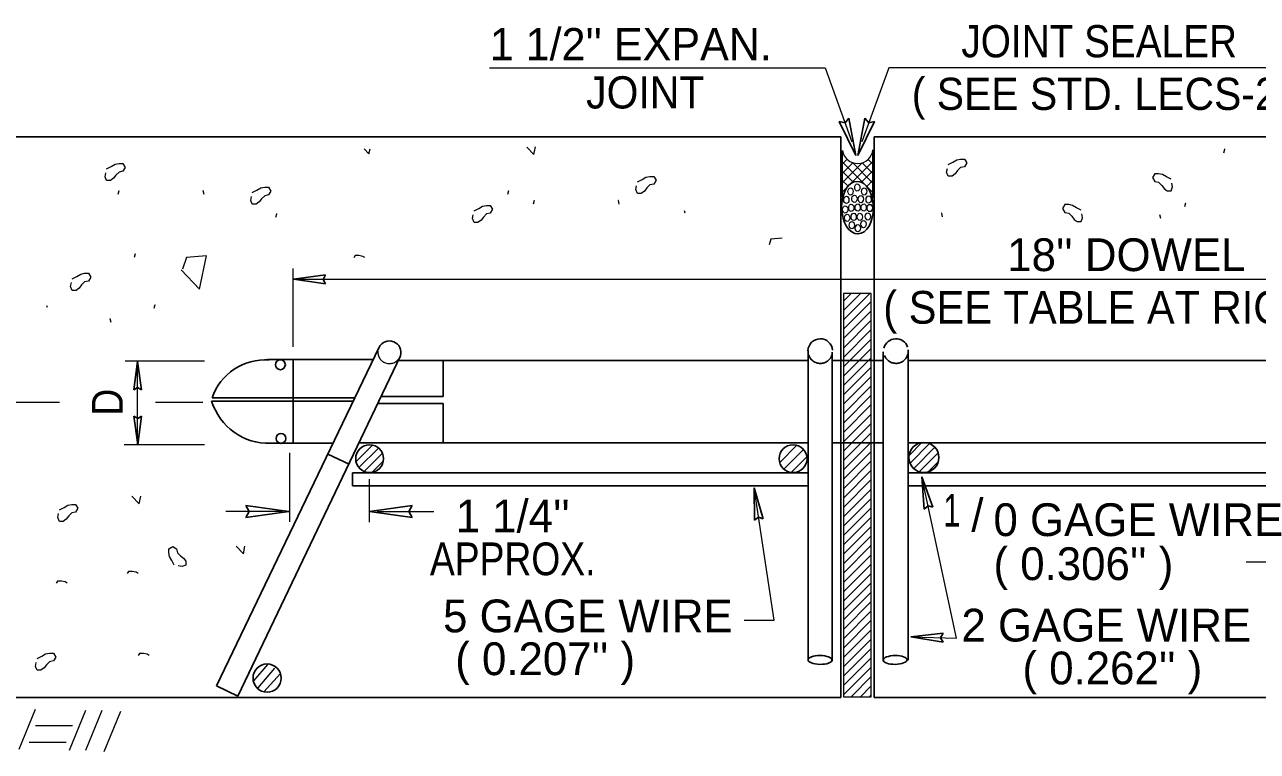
# Model space of a CAD drawing. Extents: x 743 to 4444, y -504 to 2234.
# Drawn here: x 2493 to 3111, y 840 to 1204 of the extents above; entities that cross this region are included whole.
import ezdxf
from ezdxf.enums import TextEntityAlignment as Align

# ---------------------------------------------------------------- set-up
doc = ezdxf.new("R2010")
doc.units = 0
doc.header["$LTSCALE"] = 6
doc.linetypes.add('LONG_DASHED', pattern=[7.5, 6, -1.5])
doc.layers.add('1', color=7, linetype='Continuous', lineweight=25)

msp = doc.modelspace()

# ---------------------------------------------------------------- linework, layer by layer
at = {"layer": '1', "lineweight": 13}
for p, q in [((2725.832, 1182.767), (2894.21, 1182.767)), ((2894.21, 1182.767), (2907.608, 1145.741)), ((2902.971, 1139.359), (2903.411, 1139.801)), ((2903.407, 1139.815), (2902.974, 1140.246)), ((2902.978, 1117.877), (2902.978, 1141.376)), ((2918.24, 1139.101), (2917.728, 1139.612)), ((2917.928, 1140.197), (2918.237, 1140.505)), ((2918.234, 1117.592), (2918.234, 1141.662)), ((2902.978, 1134.66), (2905.25, 1136.932)), ((2902.978, 1120.539), (2918.234, 1135.797)), ((2918.234, 1120.282), (2902.978, 1135.536)), ((2902.978, 1129.953), (2908.211, 1135.186)), ((2902.978, 1125.248), (2912.882, 1135.15)), ((2918.234, 1124.986), (2907.956, 1135.264)), ((2918.234, 1129.693), (2912.798, 1135.128)), ((2918.234, 1134.4), (2915.802, 1136.832)), ((2908.014, 1125.792), (2902.978, 1130.83)), ((2905.433, 1123.668), (2902.978, 1126.123)), ((2912.681, 1125.538), (2918.234, 1131.088)), ((2915.31, 1123.458), (2918.234, 1126.383)), ((2823.484, 1111.172), (2823.79, 1109.98)), ((2627.357, 1042.749), (2627.357, 1082.138)), ((2627.357, 1076.655), (3195.625, 1076.655)), ((2903.492, 1065.696), (2907.25, 1069.456)), ((2903.492, 1060.99), (2911.957, 1069.456)), ((2903.492, 1056.283), (2916.663, 1069.456)), ((2903.492, 1051.577), (2917.435, 1065.52)), ((2903.492, 1046.869), (2917.435, 1060.813)), ((2903.492, 1042.163), (2917.435, 1056.106)), ((2903.492, 1037.457), (2917.435, 1051.399)), ((2903.492, 1032.748), (2917.435, 1046.693)), ((2903.492, 1028.043), (2917.435, 1041.987)), ((2542.977, 1035.759), (2582.741, 1035.759)), ((2549.225, 993.771), (2549.225, 1035.348)), ((2903.492, 1023.337), (2917.435, 1037.281)), ((2903.492, 1018.629), (2917.435, 1032.572)), ((2903.492, 1013.922), (2917.435, 1027.865)), ((2903.492, 1009.216), (2917.435, 1023.16)), ((2444.368, 1015), (2510.068, 1015)), ((2558.148, 1015), (2581.929, 1015)), ((2903.492, 1004.508), (2917.435, 1018.453)), ((2903.492, 999.803), (2917.435, 1013.748)), ((2903.492, 995.097), (2917.435, 1009.04)), ((2903.492, 990.389), (2917.435, 1004.332)), ((2903.492, 985.682), (2917.435, 999.627)), ((2542.378, 993.771), (2582.741, 993.771)), ((2658.832, 985.163), (2667.127, 993.457)), ((2660.288, 982.149), (2670.122, 991.979)), ((2871.445, 984.732), (2880.054, 993.34)), ((2873.497, 981.413), (2883.347, 991.267)), ((2903.492, 980.976), (2917.435, 994.92)), ((2903.492, 976.27), (2917.435, 990.212)), ((2936.359, 988.288), (2942.747, 994.673)), ((2936.863, 984.32), (2946.711, 994.168)), ((2938.705, 981.688), (2949.358, 992.343)), ((2625.679, 954.852), (2625.679, 989.636)), ((2662.851, 980.238), (2672.049, 989.435)), ((2666.833, 979.747), (2672.541, 985.458)), ((2877.148, 979.701), (2885.053, 987.607)), ((2903.492, 971.563), (2917.435, 985.508)), ((2941.516, 980.03), (2950.986, 989.502)), ((2945.968, 980.008), (2951.031, 985.073)), ((2903.492, 966.856), (2917.435, 980.8)), ((2665.664, 954.74), (2665.664, 976.368)), ((2903.492, 962.148), (2917.435, 976.092)), ((2903.492, 957.442), (2917.435, 971.387)), ((2903.492, 952.737), (2917.435, 966.679)), ((2621.86, 960.132), (2593.507, 960.132)), ((2669.466, 960.132), (2697.818, 960.132)), ((2903.492, 948.029), (2917.435, 961.973)), ((2903.492, 943.323), (2917.435, 957.267)), ((2903.492, 938.617), (2917.435, 952.559)), ((2903.492, 933.909), (2917.435, 947.853)), ((2903.492, 929.202), (2917.435, 943.146)), ((2903.492, 924.497), (2917.435, 938.44)), ((3105.603, 934.843), (3191.417, 934.843)), ((2903.492, 919.788), (2917.435, 933.733)), ((2903.492, 915.083), (2917.435, 929.026)), ((2903.492, 910.375), (2917.435, 924.32)), ((2903.492, 905.669), (2917.435, 919.613)), ((2903.492, 900.961), (2917.435, 914.904)), ((2903.492, 896.255), (2917.435, 910.2)), ((2903.492, 891.549), (2917.435, 905.493)), ((2903.492, 886.843), (2917.435, 900.786)), ((2903.492, 882.136), (2917.435, 896.081)), ((2903.492, 877.428), (2917.435, 891.372)), ((2903.492, 872.722), (2917.435, 886.666)), ((2607.473, 875.128), (2614.795, 883.444)), ((2609.684, 871.617), (2617.997, 881.522)), ((2612.549, 869.557), (2620.861, 878.865)), ((2903.492, 868.015), (2917.435, 881.961)), ((2907.318, 867.134), (2917.435, 877.252)), ((2912.023, 867.134), (2917.435, 872.547)), ((2916.73, 867.134), (2917.435, 867.838)), ((2489.679, 840.748), (2497.933, 860.883)), ((2514.961, 840.231), (2523.214, 860.366)), ((2523.214, 840.231), (2531.472, 860.366)), ((2532.503, 839.716), (2540.757, 859.851)), ((2497.933, 852.623), (2516.508, 852.623)), ((2494.837, 844.361), (2513.413, 844.361))]:
    msp.add_line(p, q, dxfattribs=at)
at = {"layer": '1'}
for p, q in [((2909.721, 1138.731), (2906.222, 1157.477)), ((2910.627, 1138.731), (2914.127, 1157.477)), ((2909.721, 1138.731), (2901.295, 1155.838)), ((2910.627, 1138.731), (2919.053, 1155.838)), ((2902.087, 1148.099), (2359.748, 1148.099)), ((2902.087, 866.667), (2902.087, 1148.099)), ((3412.056, 1148.099), (2918.841, 1148.099)), ((2918.841, 866.667), (2918.841, 1148.099)), ((2627.372, 1076.656), (2643.526, 1078.878)), ((2627.372, 1076.656), (2643.526, 1074.438)), ((2588.777, 872.663), (2670.457, 1042.648)), ((2885.809, 884.986), (2885.809, 1040.903)), ((2897.83, 884.986), (2897.83, 1040.083)), ((2923.374, 884.986), (2923.374, 1040.219)), ((2935.942, 885.532), (2935.942, 1041.312)), ((2549.22, 1035.345), (2547.273, 1021.175)), ((2549.22, 1035.345), (2551.165, 1021.175)), ((2599.57, 867.453), (2681.102, 1038.227)), ((2614.379, 1036.332), (2667.423, 1036.332)), ((2627.262, 994.348), (2627.262, 1036.332)), ((2679.998, 1035.916), (2885.809, 1035.916)), ((2702.626, 1017.815), (2702.626, 1035.361)), ((2897.83, 1035.916), (2923.374, 1035.916)), ((2935.942, 1035.916), (3137.008, 1035.916)), ((2657.447, 1015.569), (2586.321, 1015.569)), ((2658.238, 1017.215), (2586.616, 1017.215)), ((2702.626, 1017.815), (2671.705, 1017.815)), ((2702.626, 1014.37), (2670.058, 1014.37)), ((2702.626, 994.628), (2702.626, 1014.37)), ((2549.234, 993.773), (2547.285, 1007.943)), ((2549.234, 993.773), (2551.18, 1007.943)), ((2615.199, 994.348), (2647.249, 994.348)), ((2660.143, 990.944), (2661.253, 992.054)), ((2885.809, 994.628), (2660.637, 994.628)), ((2923.374, 994.628), (2897.83, 994.628)), ((3157.587, 994.628), (2935.942, 994.628)), ((2644.602, 988.843), (2655.363, 983.951)), ((2656.998, 973.028), (2656.998, 979.591)), ((2656.998, 979.591), (2885.809, 979.591)), ((2935.942, 979.591), (3147.453, 979.591)), ((2942.764, 977.533), (2948.346, 962.215)), ((2942.764, 977.533), (2944.008, 961.277)), ((2656.998, 973.028), (2885.809, 973.028)), ((2858.617, 972.069), (2863.223, 956.425)), ((2858.617, 972.069), (2858.832, 955.763)), ((2935.804, 973.028), (3142.467, 973.028)), ((2625.076, 960.098), (2603.54, 963.056)), ((2625.076, 960.098), (2603.54, 957.138)), ((2665.518, 960.098), (2687.053, 963.056)), ((2665.518, 960.098), (2687.053, 957.138)), ((2937.311, 897.146), (2953.513, 898.982)), ((2937.311, 897.146), (2953.404, 894.543)), ((2588.777, 872.663), (2599.57, 867.453)), ((2359.748, 866.667), (2902.087, 866.667)), ((2918.841, 866.667), (3412.056, 866.667))]:
    msp.add_line(p, q, dxfattribs=at)
at = {"layer": '1', "lineweight": 13}
for points in [[(3129.701, 1182.767), (2926.138, 1182.767), (2912.739, 1145.741)], [(2662.965, 1142.148), (2665.315, 1139.702), (2665.834, 1142.181)], [(2744.473, 1143.046), (2748.115, 1139.256), (2748.915, 1143.094)], [(3094.408, 1140.224), (3094.874, 1142.054), (3094.928, 1142.104)], [(2533.654, 1132.047), (2535.993, 1133.217), (2537.935, 1134.385), (2539.883, 1134.782), (2541.832, 1134.776), (2542.998, 1132.829), (2541.832, 1130.888), (2539.883, 1130.49), (2538.33, 1128.936), (2537.157, 1127.381), (2535.6, 1126.211), (2533.658, 1126.216), (2532.875, 1128.162), (2533.263, 1130.101)], [(2955.998, 1134.304), (2958.336, 1135.473), (2960.278, 1136.642), (2962.227, 1137.038), (2964.178, 1137.034), (2965.343, 1135.087), (2964.178, 1133.143), (2962.227, 1132.749), (2960.674, 1131.193), (2959.502, 1129.636), (2957.945, 1128.467), (2956.003, 1128.469), (2955.22, 1130.418), (2955.608, 1132.358)], [(2800.028, 1125.604), (2802.367, 1126.772), (2804.31, 1127.941), (2806.255, 1128.337), (2808.206, 1128.333), (2809.372, 1126.385), (2808.207, 1124.443), (2806.255, 1124.048), (2804.706, 1122.491), (2803.533, 1120.936), (2801.976, 1119.768), (2800.033, 1119.77), (2799.251, 1121.717), (2799.638, 1123.656)], [(3067.858, 1126.938), (3065.524, 1128.106), (3063.578, 1129.275), (3061.633, 1129.668), (3059.687, 1129.668), (3058.519, 1127.717), (3059.683, 1125.772), (3061.633, 1125.38), (3063.186, 1123.827), (3064.36, 1122.266), (3065.912, 1121.099), (3067.863, 1121.099), (3068.641, 1123.048), (3068.249, 1124.991)], [(2539.451, 1119.335), (2539.918, 1121.165), (2539.971, 1121.214)], [(2582.535, 1119.223), (2582.063, 1121.052), (2582.01, 1121.107)], [(2606.758, 1120.171), (2609.096, 1121.338), (2611.039, 1122.508), (2612.984, 1122.903), (2614.936, 1122.898), (2616.102, 1120.953), (2614.937, 1119.011), (2612.984, 1118.613), (2611.435, 1117.058), (2610.261, 1115.503), (2608.705, 1114.336), (2606.761, 1114.338), (2605.98, 1116.284), (2606.367, 1118.223)], [(2735.067, 1119.335), (2735.533, 1121.165), (2735.589, 1121.214)], [(2718.038, 1111.038), (2720.374, 1112.205), (2722.319, 1113.373), (2724.265, 1113.77), (2726.216, 1113.765), (2727.383, 1111.817), (2726.216, 1109.873), (2724.265, 1109.479), (2722.712, 1107.923), (2721.542, 1106.366), (2719.983, 1105.197), (2718.04, 1105.203), (2717.26, 1107.15), (2717.646, 1109.088)], [(2747.878, 1114.498), (2748.344, 1116.328), (2748.398, 1116.38)], [(2790.96, 1114.387), (2790.489, 1116.215), (2790.435, 1116.27)], [(3022.723, 1111.439), (3020.381, 1112.604), (3018.44, 1113.773), (3016.492, 1114.166), (3014.545, 1114.165), (3013.381, 1112.222), (3014.545, 1110.268), (3016.492, 1109.875), (3018.043, 1108.324), (3019.217, 1106.763), (3020.773, 1105.598), (3022.718, 1105.602), (3023.497, 1107.545), (3023.115, 1109.492)], [(3074.726, 1113.135), (3075.192, 1114.967), (3075.246, 1115.017)], [(2618.584, 1107.774), (2619.049, 1109.603), (2619.104, 1109.654)], [(2953.224, 1108.017), (2952.76, 1109.844), (2952.706, 1109.893)], [(3062.709, 1107.192), (3062.242, 1109.018), (3062.184, 1109.067)], [(2872.699, 1097.269), (2867.057, 1096.832), (2866.105, 1093.983)], [(2547.67, 1087.762), (2548.135, 1089.592), (2548.189, 1089.643)], [(2570.991, 1081.391), (2580.339, 1071.659), (2583.843, 1088.399), (2573.717, 1087.618), (2571.769, 1081.781)], [(2663.211, 1087.554), (2662.237, 1088.136), (2660.294, 1088.528), (2658.338, 1088.528), (2657.71, 1087.472)], [(2516.363, 1076.938), (2518.7, 1078.105), (2520.644, 1079.276), (2522.589, 1079.67), (2524.541, 1079.668), (2525.707, 1077.718), (2524.54, 1075.777), (2522.589, 1075.382), (2521.036, 1073.825), (2519.865, 1072.271), (2518.308, 1071.1), (2516.365, 1071.106), (2515.585, 1073.05), (2515.969, 1074.99)], [(2503.949, 1062.447), (2503.714, 1063.362), (2503.688, 1063.389)], [(2557.468, 1062.161), (2557.933, 1063.989), (2557.989, 1064.041)], [(2535.988, 1055.032), (2535.513, 1056.862), (2535.463, 1056.917)], [(2937.308, 897.156), (2960.258, 896.609), (2942.771, 977.54)], [(2853.653, 905.576), (2868.652, 905.576), (2858.625, 972.072)], [(2546.299, 967.777), (2549.941, 963.988), (2550.742, 967.827)], [(2509.929, 960.969), (2512.268, 962.138), (2514.209, 963.307), (2516.157, 963.703), (2518.108, 963.698), (2519.273, 961.752), (2518.108, 959.808), (2516.157, 959.413), (2514.606, 957.857), (2513.432, 956.301), (2511.876, 955.132), (2509.933, 955.136), (2509.151, 957.083), (2509.537, 959.023)], [(2567.612, 933.206), (2566.442, 935.547), (2565.273, 937.487), (2564.878, 939.434), (2564.882, 941.384), (2566.828, 942.551), (2568.771, 941.384), (2569.167, 939.433), (2570.723, 937.883), (2572.279, 936.708), (2573.449, 935.153), (2573.444, 933.212), (2571.498, 932.428), (2569.558, 932.814)], [(2598.635, 942.64), (2602.276, 938.85), (2603.078, 942.688)], [(2549.473, 929.045), (2548.495, 929.628), (2546.553, 930.019), (2544.598, 930.019), (2543.97, 928.963)], [(2513.884, 924.158), (2512.907, 924.739), (2510.966, 925.13), (2509.008, 925.13), (2508.38, 924.075)], [(2498.763, 886.253), (2501.102, 887.423), (2503.044, 888.589), (2504.993, 888.985), (2506.942, 888.981), (2508.108, 887.035), (2506.942, 885.093), (2504.992, 884.696), (2503.441, 883.141), (2502.266, 881.586), (2500.713, 880.415), (2498.767, 880.421), (2497.987, 882.366), (2498.373, 884.304)], [(2555.053, 887.846), (2554.078, 888.429), (2552.135, 888.821), (2550.181, 888.821), (2549.551, 887.765)]]:
    msp.add_lwpolyline(points, dxfattribs=at)
at = {"layer": '1'}
for points in [[(2901.295, 1155.838), (2904.244, 1155.279), (2906.222, 1157.477)], [(2919.053, 1155.838), (2916.103, 1155.279), (2914.127, 1157.477)], [(2643.526, 1078.878), (2642.274, 1076.633), (2643.526, 1074.438)], [(2551.165, 1021.175), (2549.199, 1022.272), (2547.273, 1021.175)], [(2547.285, 1007.943), (2549.253, 1006.848), (2551.18, 1007.943)], [(2603.54, 963.056), (2605.206, 960.067), (2603.54, 957.138)], [(2687.053, 963.056), (2685.388, 960.067), (2687.053, 957.138)], [(2948.346, 962.215), (2945.89, 962.963), (2944.008, 961.277)], [(2863.223, 956.425), (2860.817, 957.327), (2858.832, 955.763)], [(2953.513, 898.982), (2952.208, 896.769), (2953.404, 894.543)]]:
    msp.add_lwpolyline(points, dxfattribs=at)
at = {"layer": '1', "lineweight": 13}
msp.add_lwpolyline([(2903.492, 867.134), (2917.435, 867.134), (2917.435, 1069.456), (2903.492, 1069.456)], close=True, dxfattribs=at)
at = {"layer": '1'}
for centre, radius in [((2620.875, 1033.776), 2.474), ((2621.159, 996.783), 2.474), ((2665.653, 986.624), 7.005), ((2878.152, 986.624), 7.005), ((2943.81, 987.222), 7.557), ((2614.2, 876.513), 7.081)]:
    msp.add_circle(centre, radius, dxfattribs=at)
at = {"layer": '1', "lineweight": 13}
msp.add_arc((2910.588, 1142.461), 7.687, 188.11819, 354.01473, dxfattribs=at)
at = {"layer": '1'}
for centre, radius, start, end in [((2675.602, 1039.987), 5.763, 342.58025, 154.17462), ((2891.819, 1040.629), 6.174, 3.65735, 178.26772), ((2929.793, 1040.629), 6.174, 19.15204, 166.50178)]:
    msp.add_arc(centre, radius, start, end, dxfattribs=at)
at = {"layer": '1', "linetype": 'LONG_DASHED', "lineweight": 13}
msp.add_arc((2675.548, 1040.095), 5.763, 175.26567, 325.2905, dxfattribs=at)
at = {"layer": '1', "linetype": 'LONG_DASHED'}
for centre, start, end in [((2891.819, 1040.629), 200.01051, 340.94248), ((2929.793, 1040.629), 201.55595, 345.43501)]:
    msp.add_arc(centre, 6.174, start, end, dxfattribs=at)
at = {"layer": '1'}
for centre, major_axis, ratio in [((2910.495, 1112.64), (-0.203, 13.197), 0.604578), ((2891.681, 885.602), (6.011, -0.069), 0.370294), ((2929.385, 885.602), (-6.011, -0.069), 0.370294)]:
    msp.add_ellipse(centre, major_axis=major_axis, ratio=ratio, dxfattribs=at)
at = {"layer": '1', "lineweight": 13}
for centre in [(2907.013, 1120.707), (2910.403, 1122.725), (2913.793, 1120.8), (2904.906, 1116.49), (2907.38, 1112.548), (2908.938, 1117.041), (2910.586, 1112.64), (2912.144, 1116.949), (2913.61, 1112.731), (2916.084, 1116.673), (2916.633, 1112.456), (2904.356, 1111.722), (2905.272, 1107.505), (2908.571, 1107.963), (2911.686, 1108.056), (2915.717, 1108.238), (2907.655, 1103.838), (2910.678, 1102.279), (2913.519, 1104.388)]:
    msp.add_ellipse(centre, major_axis=(0, -1.834), ratio=0.713524, dxfattribs=at)
at = {"layer": '1'}
for centre, major_axis, ratio, start_param, end_param in [((2614.05, 1007.745), (-26.991, 10.67), 0.981158, 5.03983, 6.3281605), ((2614.05, 1024.163), (-11.013, 27.858), 0.968884, 1.4972383, 2.8141517)]:
    msp.add_ellipse(centre, major_axis=major_axis, ratio=ratio, start_param=start_param, end_param=end_param, dxfattribs=at)

# ---------------------------------------------------------------- texts
for s, height, p in [("1 1/2'' EXPAN.", 16.16, (2725.929, 1186.618)), ('/', 16.44, (2967.626, 950.134)), ('0 GAGE WIRE', 16.44, (2978.741, 947.779)), ("( 0.306'' )", 16.44, (2978.741, 925.69)), ('5 GAGE WIRE ', 16.44, (2702.502, 899.463)), (" ( 0.207'' ) ", 16.44, (2702.502, 877.963))]:
    msp.add_text(s, height=height, dxfattribs=at).set_placement(p)
for s, height, width, p in [('JOINT SEALER', 16.16, 0.9, (2962.633, 1188.084)), ('JOINT', 16.16, 0.95, (2774.305, 1162.413)), ('( SEE STD. LECS-2 )', 16.16, 0.95, (2937.711, 1161.678)), ('1', 16.44, 0.7, (2953.605, 952.513))]:
    msp.add_text(s, height=height, dxfattribs=dict(at, width=width)).set_placement(p)
for s, p in [("18'' DOWEL", (3045.431, 1080.781)), ("1 1/4''", (2737.452, 949.631)), ('2 GAGE WIRE', (3035.353, 894.848)), (" ( 0.262'' )", (3035.353, 873.348))]:
    msp.add_text(s, height=16.44, dxfattribs=at).set_placement(p, align=Align.CENTER)
for s, width, p in [('( SEE TABLE AT RIGHT )', 0.95, (3044.699, 1054.374)), ('APPROX.', 0.85, (2737.452, 928.13))]:
    msp.add_text(s, height=16.44, dxfattribs=dict(at, width=width)).set_placement(p, align=Align.CENTER)
at = {"layer": '1', "width": 0.9}
msp.add_text('D', height=15.53, rotation=90, dxfattribs=at).set_placement((2541.782, 1014.98), align=Align.CENTER)

doc.saveas('drawing.dxf')
